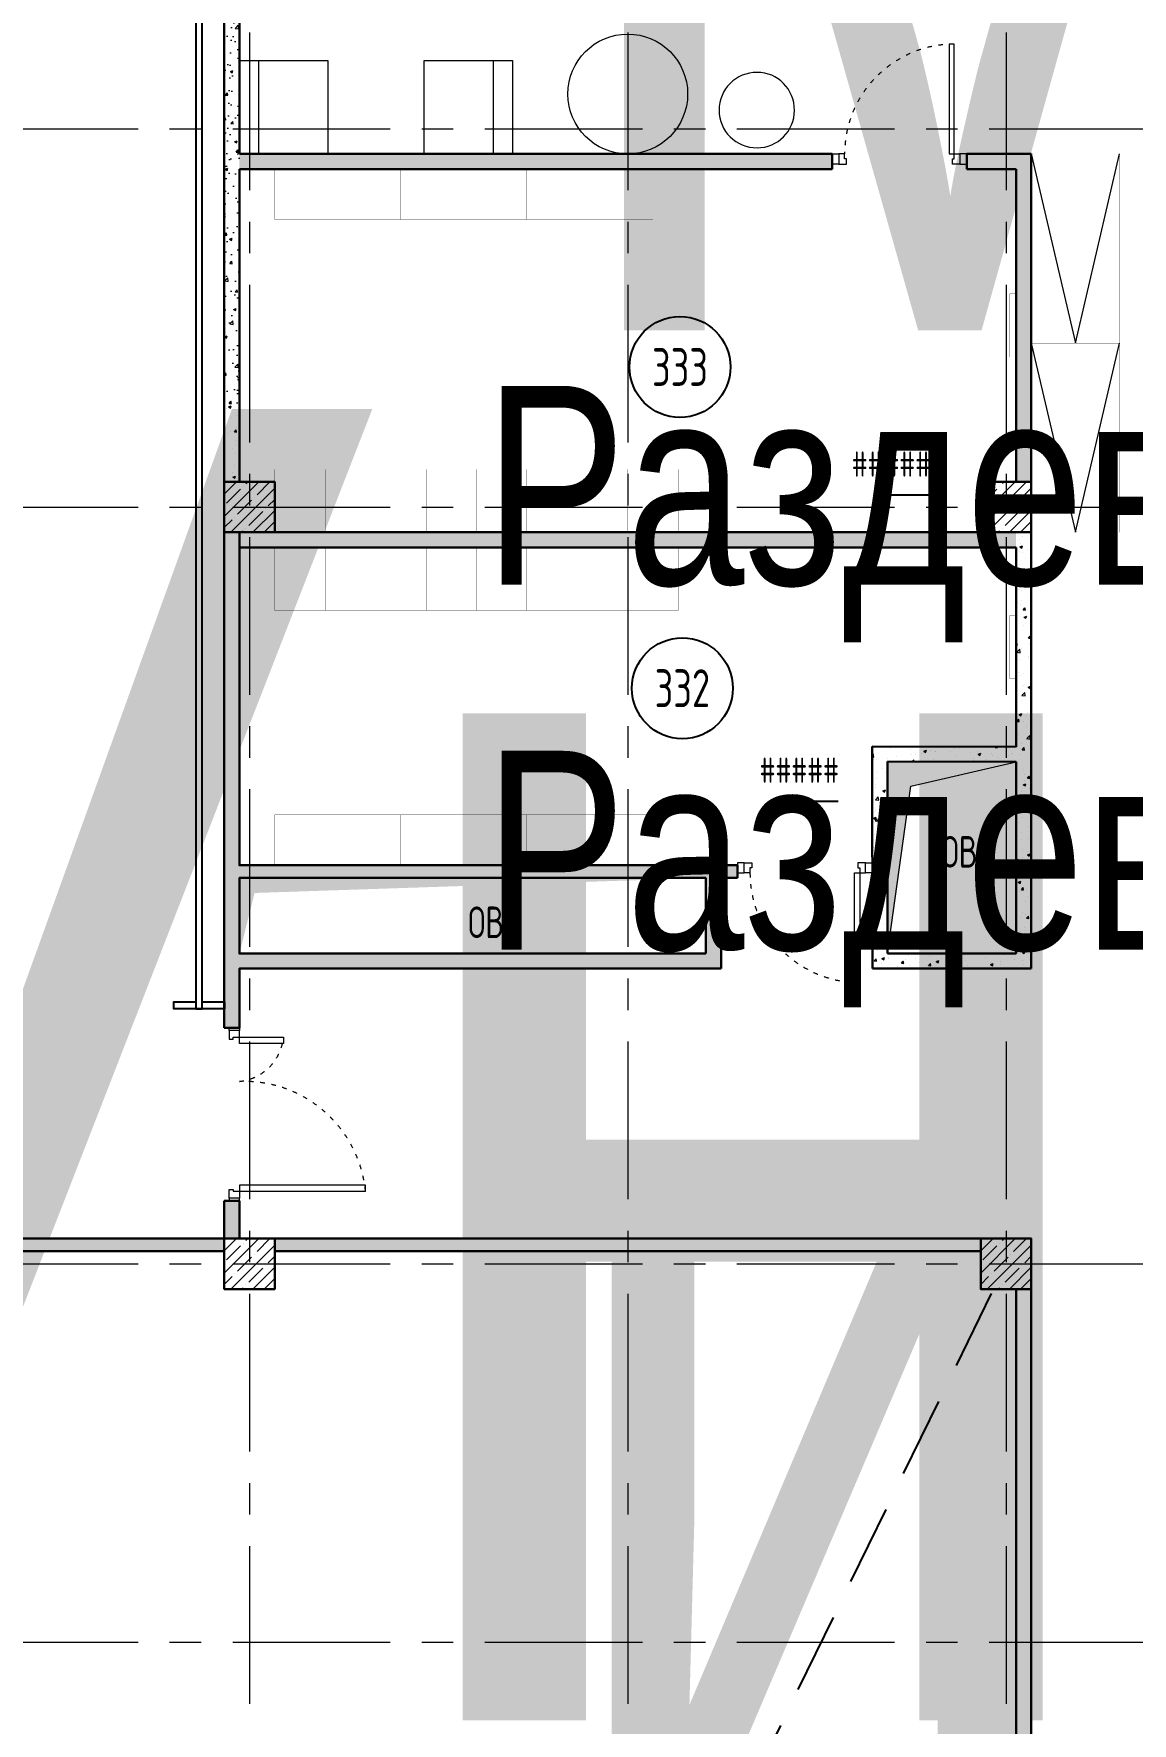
# Model space of a CAD drawing. Header units: millimetres. Extents: x -13407 to 129733, y -106516 to 109495.
# Drawn here: x 3858 to 12571, y 47753 to 61147 of the extents above; entities that cross this region are included whole.
import ezdxf
from ezdxf.enums import TextEntityAlignment as Align

# ---------------------------------------------------------------- set-up
doc = ezdxf.new("R2018")
doc.units = ezdxf.units.MM
for name, pattern in [('ACAD_ISO03W100', [30, 12, -18]), ('CENTER', [2, 1.25, -0.25, 0.25, -0.25]), ('DASHED', [19.05, 12.7, -6.35])]:
    doc.linetypes.add(name, pattern=pattern)
doc.layers.get('Defpoints').update_dxf_attribs({"color": 6})
for name, color, linetype, lineweight in [('АР_Двери', 5, 'Continuous', 18), ('АР_Колонны', 5, 'Continuous', 30), ('АР_Колонны Штрих', 250, 'Continuous', 5), ('АР_Маркер экспликации', 239, 'Continuous', 13), ('АР_Номер помещения', 1, 'Continuous', 25), ('АР_Оси', 193, 'Continuous', 9), ('АР_Перегородки газоблок', 165, 'Continuous', 30), ('АР_Перегородки газоблок_Штрих', 165, 'Continuous', 5), ('АР_Помещения_площадь', 19, 'Continuous', 9), ('АР_тонкая линия', 250, 'Continuous', 0), ('Спринклеры', 7, 'Continuous', 18), ('ТХ_мебель передв', 250, 'Continuous', 13), ('ТХ_ОСНОВНОЙ', 103, 'Continuous', 25)]:
    doc.layers.add(name, color=color, linetype=linetype, lineweight=lineweight)
doc.layers.add('АР_Названия помещений', color=124, linetype='Continuous', lineweight=5, plot=False)
doc.layers.add('АР_Отверстия', color=251, linetype='Continuous')
doc.layers.add('ТХ_спорт', color=40, linetype='Continuous')
doc.styles.add('ICOCPEUR', font='isocpeur.ttf')
doc.styles.add('ISOCPEUR', font='isocpeur.ttf', dxfattribs={"width": 0.7})
doc.styles.get("Standard").update_dxf_attribs({"font": 'arial.ttf'})
pattern_1 = [(50, (-58072.46, -55205.68), (215.17805, -18.82564), [22.5, -247.5]), (355, (-58072.46, -55205.68), (-41.6254, 225.65764), [18, -198]), (100.45144, (-58054.53, -55207.25), (173.55265, 206.832), [19.12206, -210.34263]), (46.1842, (-58072.46, -55145.68), (320.1724, -49.6558), [33.75, -371.25]), (96.63564, (-58045.78, -55149.82), (280.3986, 292.2356), [28.6831, -315.5141]), (351.18416, (-58072.46, -55145.68), (280.3986, 292.2356), [27, -297]), (21, (-58042.46, -55160.68), (179.07212, -120.78567), [22.5, -247.5]), (326, (-58042.46, -55160.68), (72.9946, 217.545), [18, -198]), (71.45144, (-58027.54, -55170.75), (252.0667, 96.75935), [19.12206, -210.34263]), (37.5, (-58072.46, -55205.68), (3.647957, 99.868156), [0, -195.6, 0, -201, 0, -198.75]), (7.5, (-58072.46, -55205.68), (78.92086, 118.32351), [0, -114.6, 0, -191.1, 0, -75.75]), (327.5, (-58139.36, -55205.68), (160.14673, -6.76646), [0, -75, 0, -234, 0, -310.5]), (317.5, (-58169.36, -55205.68), (174.95585, 30.0315), [0, -97.5, 0, -155.4, 0, -220.5])]

# ---------------------------------------------------------------- blocks, each defined once
blk = doc.blocks.new('1370')
at = {"layer": 'АР_Двери'}
for points in [[(1076826, -46356), (1076826, -46436), (1076846, -46436), (1076846, -46356), (1076826, -46356)], [(1076846, -46436), (1076846, -46356), (1076916, -46356), (1076916, -46386), (1076901, -46386), (1076901, -46436), (1076846, -46436)], [(1078177, -46436), (1078177, -46356), (1078107, -46356), (1078107, -46386), (1078122, -46386), (1078122, -46436), (1078177, -46436)], [(1078197, -46356), (1078197, -46436), (1078177, -46436), (1078177, -46356), (1078197, -46356)]]:
    blk.add_lwpolyline(points, dxfattribs=at)
for points in [[(1076901, -46436), (1076901, -47436), (1076950, -47436), (1076950, -46436)], [(1078072, -46786), (1078072, -46436), (1078122, -46436), (1078122, -46786)]]:
    blk.add_lwpolyline(points, close=True, dxfattribs=at)
at = {"layer": 'АР_Двери', "linetype": 'ACAD_ISO03W100', "ltscale": 3}
for centre, radius, start, end in [((1076805, -46474), 967, 275.6729, 2.214), ((1078162, -46396), 392, 185.9075, 264.0925)]:
    blk.add_arc(centre, radius, start, end, dxfattribs=at)
blk = doc.blocks.new('*U164')
blk.add_lwpolyline([(-100, 80), (-100, 950), (-140, 950), (-140, 80)], close=True)
for points in [[(-1070, 0), (-1070, 80), (-1015, 80), (-1015, 0), (-1070, 0)], [(-1015, 80), (-1015, 0), (-955, 0), (-955, 40), (-970, 40), (-970, 80), (-1015, 80)], [(-55, 80), (-55, 0), (-115, 0), (-115, 40), (-100, 40), (-100, 80), (-55, 80)], [(0, 0), (0, 80), (-55, 80), (-55, 0), (0, 0)]]:
    blk.add_lwpolyline(points)
at = {"linetype": 'ACAD_ISO03W100', "ltscale": 3}
blk.add_arc((-100, 80), 870, 90, 180, dxfattribs=at)
blk = doc.blocks.new('*U165')
for points in [[(-55, -80), (-55, 0), (-115, 0), (-115, -40), (-100, -40), (-100, -80), (-55, -80)], [(0, 0), (0, -80), (-55, -80), (-55, 0), (0, 0)], [(-1070, 0), (-1070, -80), (-1015, -80), (-1015, 0), (-1070, 0)], [(-1015, -80), (-1015, 0), (-955, 0), (-955, -40), (-970, -40), (-970, -80), (-1015, -80)]]:
    blk.add_lwpolyline(points)
blk.add_lwpolyline([(-100, -80), (-100, -950), (-140, -950), (-140, -80)], close=True)
at = {"linetype": 'ACAD_ISO03W100', "ltscale": 3}
blk.add_arc((-100, -80), 870, 180, 270, dxfattribs=at)
blk = doc.blocks.new('*U391')
at = {"layer": 'Defpoints', "color": 7, "style": 'ISOCPEUR', "width": 0.7, "flags": 1}
blk.add_attdef('КАТЕГОРИЯ', (-499, -2092), '', height=250, dxfattribs=at)
at = {"layer": 'Defpoints', "color": 7, "style": 'ISOCPEUR', "width": 0.7}
blk.add_attdef('ПЛОЩАДЬ_ПОМЕЩЕНИЯ', text='', height=200, dxfattribs=at).set_placement((6388, -10752), align=Align.MIDDLE_RIGHT)
at = {"layer": 'АР_Номер помещения', "color": 7, "style": 'ISOCPEUR', "width": 0.7}
blk.add_attdef('НОМЕР_ПОМЕЩЕНИЯ', text='', height=300, dxfattribs=at).set_placement((1135, -4684), align=Align.MIDDLE_CENTER)
at = {"layer": 'АР_Помещения_площадь', "color": 7, "lineweight": 30, "width": 0.7, "flags": 104}
blk.add_attdef('ИМЯ_ПОМЕЩЕНИЯ', text='', height=100, dxfattribs=at).set_placement((158, 1217), align=Align.MIDDLE_CENTER)
blk = doc.blocks.new('*U387')
at = {"layer": 'Defpoints', "color": 7}
blk.add_line((-18554, 959), (-18976, 959), dxfattribs=at)
at = {"layer": 'АР_Номер помещения', "color": 7}
blk.add_circle((-20540, 1976), 400, dxfattribs=at)
at = {"layer": 'Defpoints', "color": 7, "style": 'ISOCPEUR', "width": 0.7}
blk.add_attdef('ПЛОЩАДЬ_ПОМЕЩЕНИЯ', text='', height=200, dxfattribs=at).set_placement((-18549, 1206), align=Align.MIDDLE_RIGHT)
at = {"layer": 'Defpoints', "color": 7, "style": 'ISOCPEUR', "width": 0.7, "flags": 1}
blk.add_attdef('КАТЕГОРИЯ', (-499, -2092), '', height=250, dxfattribs=at)
at = {"layer": 'АР_Номер помещения', "color": 7, "style": 'ISOCPEUR', "width": 0.7}
blk.add_attdef('НОМЕР_ПОМЕЩЕНИЯ', text='', height=300, dxfattribs=at).set_placement((-20540, 1976), align=Align.MIDDLE_CENTER)
at = {"layer": 'АР_Помещения_площадь', "color": 7, "lineweight": 30, "width": 0.7, "flags": 104}
blk.add_attdef('ИМЯ_ПОМЕЩЕНИЯ', text='', height=100, dxfattribs=at).set_placement((158, 1217), align=Align.MIDDLE_CENTER)
blk = doc.blocks.new('*U388')
at = {"layer": 'Defpoints', "color": 7}
blk.add_line((-19284, 1425), (-19707, 1425), dxfattribs=at)
at = {"layer": 'АР_Номер помещения', "color": 7}
blk.add_circle((-20521, 2322), 400, dxfattribs=at)
at = {"layer": 'Defpoints', "color": 7, "style": 'ISOCPEUR', "width": 0.7}
blk.add_attdef('ПЛОЩАДЬ_ПОМЕЩЕНИЯ', text='', height=200, dxfattribs=at).set_placement((-19279, 1672), align=Align.MIDDLE_RIGHT)
at = {"layer": 'Defpoints', "color": 7, "style": 'ISOCPEUR', "width": 0.7, "flags": 1}
blk.add_attdef('КАТЕГОРИЯ', (-499, -2092), '', height=250, dxfattribs=at)
at = {"layer": 'АР_Номер помещения', "color": 7, "style": 'ISOCPEUR', "width": 0.7}
blk.add_attdef('НОМЕР_ПОМЕЩЕНИЯ', text='', height=300, dxfattribs=at).set_placement((-20521, 2322), align=Align.MIDDLE_CENTER)
at = {"layer": 'АР_Помещения_площадь', "color": 7, "lineweight": 30, "width": 0.7, "flags": 104}
blk.add_attdef('ИМЯ_ПОМЕЩЕНИЯ', text='', height=100, dxfattribs=at).set_placement((158, 1217), align=Align.MIDDLE_CENTER)
blk = doc.blocks.new('*U389')
at = {"layer": 'Defpoints', "color": 7, "style": 'ISOCPEUR', "width": 0.7}
blk.add_attdef('ПЛОЩАДЬ_ПОМЕЩЕНИЯ', text='', height=200, dxfattribs=at).set_placement((-20053, 1770), align=Align.MIDDLE_RIGHT)
at = {"layer": 'Defpoints', "color": 7, "style": 'ISOCPEUR', "width": 0.7, "flags": 1}
blk.add_attdef('КАТЕГОРИЯ', (-499, -2092), '', height=250, dxfattribs=at)
at = {"layer": 'АР_Номер помещения', "color": 7, "style": 'ISOCPEUR', "width": 0.7}
blk.add_attdef('НОМЕР_ПОМЕЩЕНИЯ', text='', height=300, dxfattribs=at).set_placement((-18031, 1945), align=Align.MIDDLE_CENTER)
at = {"layer": 'АР_Помещения_площадь', "color": 7, "lineweight": 30, "width": 0.7, "flags": 104}
blk.add_attdef('ИМЯ_ПОМЕЩЕНИЯ', text='', height=100, dxfattribs=at).set_placement((158, 1217), align=Align.MIDDLE_CENTER)
blk = doc.blocks.new('У016')
at = {"layer": 'ТХ_мебель передв', "lineweight": 0, "ltscale": 100, "transparency": 33554687}
for p, q in [((-49562.5, 37416.5), (-49212.5, 35916.5)), ((-49212.5, 35916.5), (-48862.5, 37416.5))]:
    blk.add_line(p, q, dxfattribs=at)
at = {"layer": 'ТХ_мебель передв', "lineweight": 0, "ltscale": 100, "transparency": 33554687, "const_width": 1}
blk.add_lwpolyline([(-49562.5, 37416.5), (-49562.5, 35916.5), (-48862.5, 35916.5), (-48862.5, 37416.5)], close=True, dxfattribs=at)
blk = doc.blocks.new('У132')
at = {"ltscale": 250.120383, "flags": 128}
for points in [[(231152, -178827), (230977, -178827), (230977, -178770), (231377, -178770), (231377, -178827), (231202, -178827)], [(231202, -185884), (231202, -178770), (231152, -178770), (231152, -185884)], [(231152, -185656), (231152, -186770), (231202, -186770), (231202, -185656)], [(231152, -186770), (230977, -186770), (230977, -186713), (231377, -186713), (231377, -186770), (231202, -186770)]]:
    blk.add_lwpolyline(points, dxfattribs=at)
blk = doc.blocks.new('У133')
at = {"ltscale": 0.1, "const_width": 2}
blk.add_lwpolyline([(164688, -95912), (165188, -95912), (165188, -96312), (164688, -96312)], close=True, dxfattribs=at)
blk = doc.blocks.new('У134')
at = {"ltscale": 0.1, "const_width": 2}
blk.add_lwpolyline([(165062, -97247), (166062, -97247), (166062, -97647), (165062, -97647)], close=True, dxfattribs=at)
blk = doc.blocks.new('У017')
at = {"layer": 'ТХ_мебель передв'}
blk.add_lwpolyline([(252942, -218302), (253682, -218302), (253682, -219002), (252942, -219002)], close=True, dxfattribs=at)
blk.add_lwpolyline([(252942, -219002), (252942, -218852), (253682, -218852), (253682, -219002)], dxfattribs=at)
blk = doc.blocks.new('У012')
at = {"layer": 'ТХ_мебель передв'}
blk.add_open_spline([(-181454, 44964, -1), (-181454, 44799, -1), (-181586, 44667, -1), (-181750, 44667, -1), (-181920, 44667, -1), (-182052, 44799, -1), (-182052, 44964, -1), (-182052, 45133, -1), (-181920, 45265, -1), (-181750, 45265, -1), (-181586, 45265, -1), (-181454, 45133, -1), (-181454, 44964, -1)], degree=3, knots=[0, 0, 0, 0, 1, 1, 1, 2, 2, 2, 3, 3, 3, 4, 4, 4, 4], dxfattribs=at)

msp = doc.modelspace()

# ---------------------------------------------------------------- hatches: boundary and pattern name
at = {"layer": 'АР_Колонны Штрих', "ltscale": 100}
h = msp.add_hatch(dxfattribs=at)
h.set_pattern_fill('ANSI35', color=256, scale=500)
h.set_pattern_definition([(45, (-951682.16, 97466.47), (-88.388348, 88.388348), []), (45, (-951593.77, 97466.47), (-88.388348, 88.388348), [156.25, -31.25, 0, -31.25])])
h.paths.add_polyline_path([(5769.9, 57595), (5369.9, 57595), (5369.9, 57195), (5769.9, 57195)])
h = msp.add_hatch(dxfattribs=at)
h.set_pattern_fill('ANSI35', color=256, scale=500)
h.set_pattern_definition([(45, (-945682.16, 97466.47), (-88.388348, 88.388348), []), (45, (-945593.77, 97466.47), (-88.388348, 88.388348), [156.25, -31.25, 0, -31.25])])
h.paths.add_polyline_path([(11769.9, 57595), (11369.9, 57595), (11369.9, 57195), (11769.9, 57195)])
h = msp.add_hatch(dxfattribs=at)
h.set_pattern_fill('ANSI35', color=256, scale=500)
h.set_pattern_definition([(45, (-951682.16, 91466.47), (-88.388348, 88.388348), []), (45, (-951593.77, 91466.47), (-88.388348, 88.388348), [156.25, -31.25, 0, -31.25])])
h.paths.add_polyline_path([(5769.9, 51595), (5369.9, 51595), (5369.9, 51195), (5769.9, 51195)])
h = msp.add_hatch(dxfattribs=at)
h.set_pattern_fill('ANSI35', color=256, scale=500)
h.set_pattern_definition([(45, (-945682.16, 91466.47), (-88.388348, 88.388348), []), (45, (-945593.77, 91466.47), (-88.388348, 88.388348), [156.25, -31.25, 0, -31.25])])
h.paths.add_polyline_path([(11769.9, 51595), (11369.9, 51595), (11369.9, 51195), (11769.9, 51195)])
at = {"layer": 'АР_Перегородки газоблок_Штрих', "ltscale": 100}
h = msp.add_hatch(dxfattribs=at)
h.set_pattern_fill('AR-CONC', color=256, scale=30)
h.set_pattern_definition([(50, (-58352.46, -55205.68), (215.17805, -18.82564), [22.5, -247.5]), (355, (-58352.46, -55205.68), (-41.6254, 225.65764), [18, -198]), (100.45144, (-58334.53, -55207.25), (173.55265, 206.832), [19.12206, -210.34263]), (46.1842, (-58352.46, -55145.68), (320.1724, -49.6558), [33.75, -371.25]), (96.63564, (-58325.78, -55149.82), (280.3986, 292.2356), [28.6831, -315.5141]), (351.18416, (-58352.46, -55145.68), (280.3986, 292.2356), [27, -297]), (21, (-58322.46, -55160.68), (179.07212, -120.78567), [22.5, -247.5]), (326, (-58322.46, -55160.68), (72.9946, 217.545), [18, -198]), (71.45144, (-58307.54, -55170.75), (252.0667, 96.75935), [19.12206, -210.34263]), (37.5, (-58352.46, -55205.68), (3.647957, 99.868156), [0, -195.6, 0, -201, 0, -198.75]), (7.5, (-58352.46, -55205.68), (78.92086, 118.32351), [0, -114.6, 0, -191.1, 0, -75.75]), (327.5, (-58419.36, -55205.68), (160.14673, -6.76646), [0, -75, 0, -234, 0, -310.5]), (317.5, (-58449.36, -55205.68), (174.95585, 30.0315), [0, -97.5, 0, -155.4, 0, -220.5])])
h.paths.add_polyline_path([(5369.9, 57715), (5369.9, 57595), (5369.9, 57595), (5369.9, 57715), (5369.9, 61574), (5490, 61574), (5489.9, 57595), (5369.9, 57595), (5369.9, 57715), (5369.9, 57715), (5369.9, 57595), (5369.9, 57715)])
h = msp.add_hatch(dxfattribs=at)
h.set_pattern_fill('AR-CONC', color=256, scale=30)
h.set_pattern_definition(pattern_1)
h.paths.add_polyline_path([(11259.9, 60195), (11259.9, 60075), (11649.9, 60075), (11649.9, 57595), (11769.9, 57595), (11769.9, 60195)])
h.paths.add_polyline_path([(10189.9, 60075), (10189.9, 60195), (5489.9, 60195), (5489.9, 60075)])
h = msp.add_hatch(dxfattribs=at)
h.set_pattern_fill('AR-CONC', color=256, scale=30)
h.set_pattern_definition(pattern_1)
h.paths.add_polyline_path([(5489.9, 57195), (5369.9, 57195), (5369.9, 53266), (5489.9, 53266), (5489.9, 53735.5), (9309.9, 53735.5), (9309.9, 54455.5), (9189.9, 54455.5), (9189.9, 53855.5), (5489.9, 53855.5), (5489.9, 54455.5), (5489.9, 54409), (5489.9, 53855.5), (5489.9, 53855.5), (5489.9, 54455.5), (9439.2, 54455.5), (9439.2, 54555.5), (5489.9, 54555.5)])
h = msp.add_hatch(dxfattribs=at)
h.set_pattern_fill('AR-CONC', color=256, scale=30)
h.set_pattern_definition(pattern_1)
h.paths.add_polyline_path([(11649.9, 57195), (5369.9, 57195), (5369.9, 57075), (11649.9, 57075)])
h = msp.add_hatch(dxfattribs=at)
h.set_pattern_fill('AR-CONC', color=256, scale=30)
h.set_pattern_definition(pattern_1)
h.paths.add_polyline_path([(10630.5, 55376.9), (11649.9, 55375.4), (11649.9, 55495.4), (10507.6, 55496.9), (10510.5, 53735.5), (11769.9, 53735.5), (11769.9, 57195), (11649.9, 57195), (11649.9, 53855.5), (10630.5, 53855.5)])
h = msp.add_hatch(dxfattribs=at)
h.set_pattern_fill('AR-CONC', color=256, scale=30)
h.set_pattern_definition(pattern_1)
h.paths.add_polyline_path([(-110.2, 51645), (-110.2, 51495), (-110.2, 51525), (-110.2, 51645), (-110.2, 51595), (1439.8, 51595), (1439.8, 52395), (-110.2, 52395), (-110.2, 51645), (-210.2, 51645), (-210.2, 52495), (1547, 52495), (1539.8, 51595), (5377.6, 51595), (5369.9, 51895), (5489.9, 51895), (5489.9, 51595), (11369.6, 51595), (11369.9, 51595), (11369.9, 51495), (5769.9, 51495), (5769.9, 51595), (5369.9, 51595), (5369.9, 51495), (-110.2, 51495), (-110.2, 51645), (-110.2, 51645), (-110.2, 51525), (-110.2, 51645)])
h = msp.add_hatch(dxfattribs=at)
h.set_pattern_fill('AR-CONC', color=256, scale=30)
h.set_pattern_definition(pattern_1)
h.paths.add_polyline_path([(11769.9, 51195), (11649.9, 51195), (11649.9, 45595), (11769.9, 45595)])
at = {"layer": 'Спринклеры', "ltscale": 100}
h = msp.add_hatch(dxfattribs=at)
h.set_pattern_fill('ANSI31', color=256)
h.set_pattern_definition([(45, (76865.69749, -55205.68246), (-0.08838834765, 0.08838834765), [])])
h.paths.add_polyline_path([(11569.9, 55356.8), (11649.9, 55375.4), (10630.5, 55375.4), (10630.5, 53855.5), (10630.8, 53855.5), (10813.9, 55181.1)])
at = {"layer": 'Спринклеры'}
msp.add_hatch(color=256, dxfattribs=at).paths.add_polyline_path([(9189.9, 54455.5), (5609.9, 54335.5), (5489.9, 53855.5), (5489.9, 54455.5), (8918.2, 54455.5)])

# ---------------------------------------------------------------- linework, layer by layer
at = {"linetype": 'DASHED', "ltscale": 50}
msp.add_line((-110.2, 27480), (11569.9, 51395), dxfattribs=at)
at = {"layer": 'АР_Колонны', "ltscale": 100}
for points in [[(5369.9, 57595), (5769.9, 57595), (5769.9, 57195), (5369.9, 57195)], [(11369.9, 57595), (11769.9, 57595), (11769.9, 57195), (11369.9, 57195)], [(5369.9, 51595), (5769.9, 51595), (5769.9, 51195), (5369.9, 51195)], [(11369.9, 51595), (11769.9, 51595), (11769.9, 51195), (11369.9, 51195)]]:
    msp.add_lwpolyline(points, close=True, dxfattribs=at)
at = {"layer": 'АР_Оси', "linetype": 'CENTER', "ltscale": 1000}
for p, q in [((5569.9, 79157.5), (5569.9, 23425.1)), ((8569.9, 79157.5), (8569.9, 23425.1)), ((11569.9, 79157.5), (11569.9, 23425.1)), ((-12563.8, 60395), (70614.6, 60395)), ((-12563.8, 57395), (70614.6, 57395)), ((-12563.8, 51395), (70614.6, 51395)), ((-12563.8, 48395), (70614.6, 48395))]:
    msp.add_line(p, q, dxfattribs=at)
at = {"layer": 'АР_Перегородки газоблок', "ltscale": 100}
for points in [[(5369.9, 57595), (5369.9, 61574)], [(5489.9, 60195), (5489.9, 61574)], [(5489.9, 60195), (10189.9, 60195)], [(10189.9, 60195), (10189.9, 60075)], [(11259.9, 60195), (11769.9, 60195)], [(11259.9, 60195), (11259.9, 60075)], [(11769.9, 57595), (11769.9, 60195)], [(5489.9, 57595), (5489.9, 60075)], [(10189.9, 60075), (5489.9, 60075)], [(11649.9, 60075), (11259.9, 60075)], [(11649.9, 57595), (11649.9, 60075)], [(5369.9, 53266), (5369.9, 57195)], [(5489.9, 57195), (5489.9, 54555.5), (9439.2, 54555.5), (9439.2, 54455.5)], [(5769.9, 57195), (11369.9, 57195)], [(11769.9, 57195), (11769.9, 53735.5)], [(11649.9, 57075), (5489.9, 57075)], [(11649.9, 57075), (11649.9, 55495.4)], [(10507.6, 55496.9), (11649.9, 55495.4)], [(10510.5, 53735.5), (10507.6, 55496.9)], [(11649.9, 55375.4), (10630.5, 55376.9)], [(10630.5, 55376.9), (10630.5, 53855.5)], [(11649.9, 55375.4), (11649.9, 53855.5)], [(9189.9, 53855.5), (5489.9, 53855.5), (5489.9, 54455.5), (9189.9, 54455.5)], [(9189.9, 53855.5), (9189.9, 54455.5)], [(9309.9, 53735.5), (9309.9, 54455.5)], [(9309.9, 54455.5), (9439.2, 54455.5)], [(10510.5, 53855.5), (10510.5, 53855.5)], [(10630.5, 53855.5), (11649.9, 53855.5)], [(5489.9, 53266), (5489.9, 53735.5), (9309.9, 53735.5)], [(10510.5, 53735.5), (11769.9, 53735.5)], [(5369.9, 53266), (5490, 53266)], [(5369.9, 51595), (5369.9, 51895)], [(5369.9, 51895), (5489.9, 51895)], [(5489.9, 51595), (5489.9, 51895)], [(-110.2, 51595), (11769.9, 51595)], [(-110.2, 51495), (5369.9, 51495)], [(5769.9, 51495), (11369.9, 51495)], [(11649.9, 51195), (11649.9, 45595)], [(11769.9, 51195), (11769.9, 45595)]]:
    msp.add_lwpolyline(points, dxfattribs=at)
at = {"layer": 'АР_тонкая линия', "ltscale": 100}
msp.add_lwpolyline([(10630.5, 53855.5), (10813.9, 55181.1), (11649.9, 55375.4)], dxfattribs=at)
at = {"layer": 'ТХ_мебель передв', "const_width": 2}
for points in [[(11649.9, 59085), (11649.9, 58585), (11599.9, 58585), (11599.9, 59085)], [(11649.9, 56535.2), (11649.9, 56035.2), (11599.9, 56035.2), (11599.9, 56535.2)]]:
    msp.add_lwpolyline(points, close=True, dxfattribs=at)
at = {"layer": 'ТХ_мебель передв', "ltscale": 0.1}
msp.add_circle((8569.9, 60670), 475, dxfattribs=at)

# ---------------------------------------------------------------- block references
at = {"layer": 'АР_Двери'}
for name, p in [('*U164', (11259.9, 60115)), ('*U165', (10509.2, 54575.5))]:
    msp.add_blockref(name, p, dxfattribs=at)
at = {"layer": 'АР_Маркер экспликации'}
ref = msp.add_blockref('*U389', (27575, 65457.4), dxfattribs=at)
lines = msp.add_mtext('\\W0.8000;Многофункциональный информационный библиотечный центр с зоной для индивидуальных занятий', dxfattribs={"layer": 'АР_Названия помещений', "insert": (7909.7, 65986.8), "char_height": 7190.015, "width": 926.94, "attachment_point": 1})
ref.add_attrib('ИМЯ_ПОМЕЩЕНИЯ', '', (7909.7, 65986.8), dxfattribs={"flags": 104}).embed_mtext(lines)
ref = msp.add_blockref('*U387', (29523.9, 56529.7), dxfattribs=at)
ref.add_attrib('НОМЕР_ПОМЕЩЕНИЯ', '333', dxfattribs={"layer": 'АР_Номер помещения', "color": 7, "height": 300, "style": 'ISOCPEUR', "width": 0.7}).set_placement((8984.1, 58505.3), align=Align.MIDDLE_CENTER)
lines = msp.add_mtext('\\W0.8000;Раздевальная', dxfattribs={"layer": 'АР_Названия помещений', "insert": (7431.3, 58355.7), "char_height": 1576.782, "width": 926.94, "attachment_point": 1})
ref.add_attrib('ИМЯ_ПОМЕЩЕНИЯ', '', (7431.3, 58355.7), dxfattribs={"flags": 104}).embed_mtext(lines)
ref.add_attrib('ПЛОЩАДЬ_ПОМЕЩЕНИЯ', '#####', dxfattribs={"layer": 'Defpoints', "color": 7, "height": 200, "style": 'ISOCPEUR', "width": 0.7}).set_placement((10975.3, 57735.7), align=Align.MIDDLE_RIGHT)
ref = msp.add_blockref('*U391', (-2584.3, 62869.8), dxfattribs=at)
lines = msp.add_mtext('\\W0.8000;Универсальное помещение с возможностью организации гимнастического зала (хореография)', dxfattribs={"layer": 'АР_Названия помещений', "insert": (-576.5, 58173), "char_height": 10397.474, "width": 926.94, "attachment_point": 1})
ref.add_attrib('ИМЯ_ПОМЕЩЕНИЯ', '', (-576.5, 58173), dxfattribs={"flags": 104}).embed_mtext(lines)
ref = msp.add_blockref('*U388', (29523.9, 53636.7), dxfattribs=at)
ref.add_attrib('НОМЕР_ПОМЕЩЕНИЯ', '332', dxfattribs={"layer": 'АР_Номер помещения', "color": 7, "height": 300, "style": 'ISOCPEUR', "width": 0.7}).set_placement((9002.9, 55959.1), align=Align.MIDDLE_CENTER)
lines = msp.add_mtext('\\W0.8000;Раздевальная', dxfattribs={"layer": 'АР_Названия помещений', "insert": (7431.3, 55462.6), "char_height": 1576.782, "width": 926.94, "attachment_point": 1})
ref.add_attrib('ИМЯ_ПОМЕЩЕНИЯ', '', (7431.3, 55462.6), dxfattribs={"flags": 104}).embed_mtext(lines)
ref.add_attrib('ПЛОЩАДЬ_ПОМЕЩЕНИЯ', '#####', dxfattribs={"layer": 'Defpoints', "color": 7, "height": 200, "style": 'ISOCPEUR', "width": 0.7}).set_placement((10244.6, 55308.4), align=Align.MIDDLE_RIGHT)
at = {"layer": 'АР_Перегородки газоблок', "rotation": 90}
msp.add_blockref('1370', (-40946.5, -1024930.5), dxfattribs=at)
at = {"layer": 'ТХ_мебель передв'}
for name, p in [('У012', (191346, 15576.5, 0.6)), ('У016', (61332.4, 22778.5)), ('У134', (-159291.8, 157321.6)), ('У134', (-158291.8, 157321.6)), ('У134', (-157291.8, 157321.6)), ('У016', (61332.4, 21278.5)), ('У134', (-159291.8, 152202.2)), ('У134', (-158291.8, 152202.2)), ('У134', (-157291.8, 152202.2))]:
    msp.add_blockref(name, p, dxfattribs=at)
at = {"layer": 'ТХ_мебель передв', "rotation": 270}
for p in [(102082, 222382.6), (102482, 222382.6), (102882, 222382.6), (103282, 222382.6), (103682, 222382.6), (104082, 222382.6), (104482, 222382.6), (104882, 222382.6), (102082, 221762.6), (102482, 221762.6), (102882, 221762.6), (103282, 221762.6), (103682, 221762.6), (104082, 221762.6), (104482, 221762.6), (104882, 221762.6)]:
    msp.add_blockref('У133', p, dxfattribs=at)
at = {"layer": 'ТХ_ОСНОВНОЙ'}
for p, rotation in [((224491.8, 313876.7), 270), ((-211346.9, -192746.7), 90)]:
    msp.add_blockref('У017', p, dxfattribs=dict(at, rotation=rotation))
at = {"layer": 'ТХ_спорт', "ltscale": 250.120383, "rotation": 180}
msp.add_blockref('У132', (236347, -125354.2), dxfattribs=at)

# ---------------------------------------------------------------- texts
at = {"layer": 'АР_Отверстия', "ltscale": 100, "char_height": 250, "attachment_point": 5, "line_spacing_factor": 0.7, "style": 'ICOCPEUR'}
for insert in [(11199.9, 54661.8), (7445, 54103.2)]:
    msp.add_mtext('\\A1;{\\W0.7;ОВ}', dxfattribs=dict(at, insert=insert))

doc.saveas('drawing.dxf')
